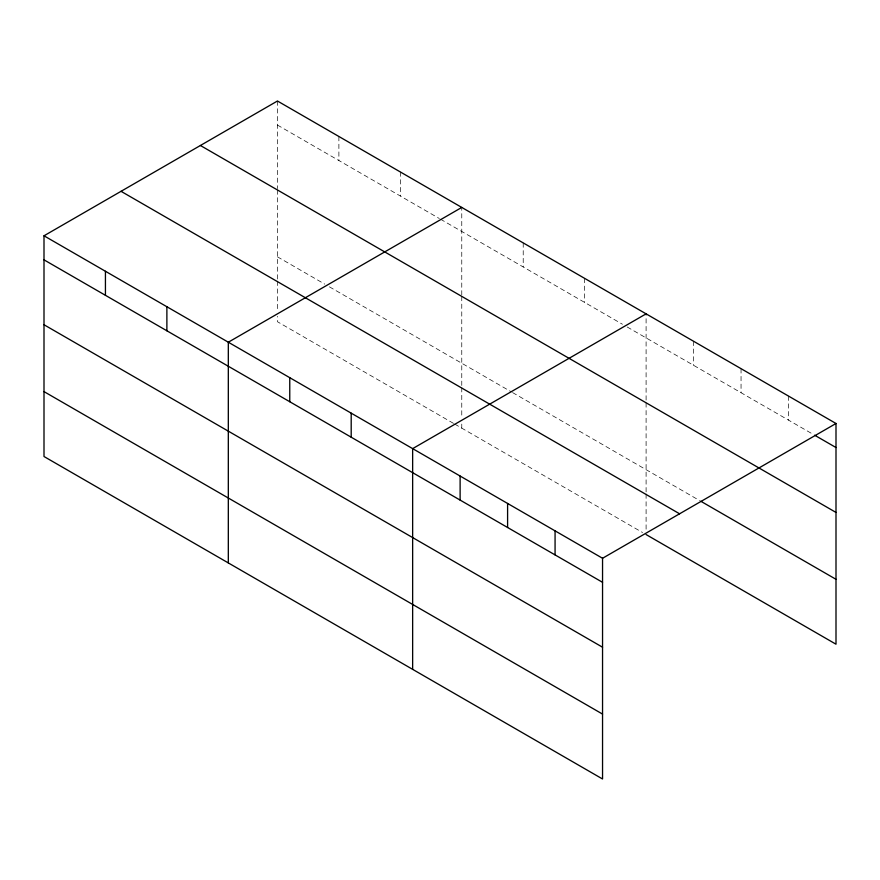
<?xml version="1.0" encoding="UTF-8"?>
<svg xmlns="http://www.w3.org/2000/svg" width="880" height="880" viewBox="0 0 880 880"><rect width="100%" height="100%" fill="white"/><g stroke="black" fill="none" stroke-linecap="round" stroke-linejoin="round"><path stroke-width="0.66" stroke-dasharray="4.4 3.3" d="M461.769 295.031L461.769 207.438M646.096 400.092L646.096 313.852M277.453 125.059L439.318 218.515M440.506 219.197L622.457 324.258M627.187 326.986L813.45 434.522M277.453 256.828L324.709 284.108M329.439 286.847L511.401 391.897M512.578 392.579L699.501 500.5M453.497 423.368L277.453 321.728L277.453 316.316M454.685 424.05L642.543 532.51M788.524 396.088L788.524 420.123M741.048 368.676L741.048 392.722M693.572 341.264L693.572 365.31M646.096 402.798L646.096 492.646M646.096 493.999L646.096 530.508M584.65 278.377L584.65 302.423M523.215 242.902L523.215 266.948M461.769 296.373L461.769 386.232M461.769 387.585L461.769 417.329M461.769 424.083L461.769 428.142M400.334 171.963L400.334 196.009M338.888 136.488L338.888 160.534M277.453 101.013L277.453 188.606M277.453 189.959L277.453 279.807M277.453 281.16L277.453 310.904"/><path stroke-width="1.32" d="M44 235.796L602.547 558.272L602.547 778.987L44 456.511L44 235.796L277.453 101.013L836 423.489L836 644.204L646.096 534.556M461.769 207.438L228.316 342.221L228.316 562.925M646.096 313.852L412.643 448.635L412.643 669.339M602.547 558.272L836 423.489M814.638 435.204L836 447.535M200.409 145.497L836 512.435M700.689 501.182L836 579.304M121.044 191.323L679.591 513.799M44 259.842L602.547 582.318M44 324.742L602.547 647.218M44 391.611L602.547 714.087M555.071 530.86L555.071 554.906M507.595 503.459L507.595 527.494M460.119 476.047L460.119 500.093M351.197 413.16L351.197 437.206M289.762 377.685L289.762 401.731M166.881 306.746L166.881 330.792M105.435 271.271L105.435 295.317"/></g></svg>
